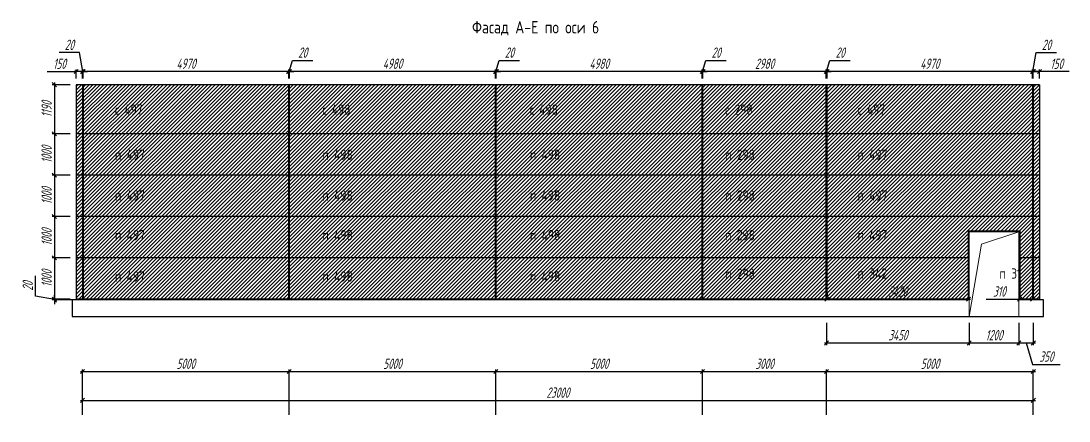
# Model space of a CAD drawing. Header units: millimetres. Extents: x -351329 to 406471, y -253833 to 111767.
# Drawn here: x 118956 to 144307, y -39212 to -29531 of the extents above; entities that cross this region are included whole.
import ezdxf

# ---------------------------------------------------------------- set-up
doc = ezdxf.new("R2010")
doc.units = ezdxf.units.MM
for name, color, linetype, lineweight in [('_Окна_двери', 131, 'Continuous', 15), ('_Оси', 90, 'Continuous', 13), ('_Размеры', 120, 'Continuous', 13), ('_Сендвичи', 230, 'Continuous', 30), ('_Стены', 7, 'Continuous', 30), ('_Текст', 141, 'Continuous', 20), ('выноска', 7, 'Continuous', 13), ('Нумерация RAL 7024', 91, 'Continuous', 30)]:
    doc.layers.add(name, color=color, linetype=linetype, lineweight=lineweight)
doc.layers.add('RAL 7024', color=7, linetype='Continuous', lineweight=15, true_color=0x474a50)
doc.styles.add('Museo sans', font='CS_Gost2304.shx')
doc.styles.add('СПДС_размеры', font='spdswin.shx', dxfattribs={"width": 0.8, "oblique": 15})
doc.dimstyles.new('СПДС', dxfattribs={"dimtxt": 2.5, "dimasz": 1, "dimexe": 0.5, "dimexo": 1.5, "dimtad": 1, "dimdec": 0, "dimtxsty": 'СПДС_размеры', "dimblk": 'OBLIQUE', "dimcen": 2.5, "dimdle": 0.5, "dimadec": 8, "dimazin": 0, "dimtfac": 1, "dimtdec": 0, "dimtix": 1, "dimtmove": 0, "dimatfit": 3, "dimfxl": 1, "dimarcsym": 0})

# ---------------------------------------------------------------- blocks, each defined once
blk = doc.blocks.new('_Oblique')
at = {"layer": 'выноска', "color": 0, "lineweight": -2}
blk.add_line((-0.5, -0.5), (0.5, 0.5), dxfattribs=at)
blk = doc.blocks.new('*D354')
at = {"layer": '_Оси', "color": 0, "lineweight": -2, "transparency": 16777216}
for p, q in [((120393, -38712), (143493, -38712)), ((120443, -39062), (120443, -38662)), ((143443, -39062), (143443, -38662))]:
    blk.add_line(p, q, dxfattribs=at)
at = {"layer": 'Defpoints', "color": 0, "transparency": 16777216}
for p in [(143443, -38712), (120443, -39212), (143443, -39212)]:
    blk.add_point(p, dxfattribs=at)
at = {"layer": '_Оси', "color": 0, "lineweight": -2, "transparency": 16777216, "xscale": 100, "yscale": 100, "zscale": 100, "rotation": 180}
blk.add_blockref('_Oblique', (120443, -38712), dxfattribs=at)
at = {"layer": '_Оси', "color": 0, "lineweight": -2, "transparency": 16777216, "xscale": 100, "yscale": 100, "zscale": 100}
blk.add_blockref('_Oblique', (143443, -38712), dxfattribs=at)
at = {"layer": '_Оси', "color": 0, "lineweight": 25, "transparency": 16777216, "insert": (131943, -38524.5), "char_height": 250, "attachment_point": 5, "style": 'СПДС_размеры'}
blk.add_mtext('23000', dxfattribs=at)
blk = doc.blocks.new('*D355')
at = {"layer": '_Оси', "color": 0, "lineweight": -2, "transparency": 16777216}
for p, q in [((120393, -38012), (125493, -38012)), ((120443, -39062), (120443, -37962)), ((125443, -39062), (125443, -37962))]:
    blk.add_line(p, q, dxfattribs=at)
at = {"layer": 'Defpoints', "color": 0, "transparency": 16777216}
for p in [(125443, -38012), (120443, -39212), (125443, -39212)]:
    blk.add_point(p, dxfattribs=at)
at = {"layer": '_Оси', "color": 0, "lineweight": -2, "transparency": 16777216, "xscale": 100, "yscale": 100, "zscale": 100, "rotation": 180}
blk.add_blockref('_Oblique', (120443, -38012), dxfattribs=at)
at = {"layer": '_Оси', "color": 0, "lineweight": -2, "transparency": 16777216, "xscale": 100, "yscale": 100, "zscale": 100}
blk.add_blockref('_Oblique', (125443, -38012), dxfattribs=at)
at = {"layer": '_Оси', "color": 0, "lineweight": 25, "transparency": 16777216, "insert": (122943, -37824.5), "char_height": 250, "attachment_point": 5, "style": 'СПДС_размеры'}
blk.add_mtext('5000', dxfattribs=at)
blk = doc.blocks.new('*D356')
at = {"layer": '_Оси', "color": 0, "lineweight": -2, "transparency": 16777216}
for p, q in [((125393, -38012), (130493, -38012)), ((125443, -39062), (125443, -37962)), ((130443, -39062), (130443, -37962))]:
    blk.add_line(p, q, dxfattribs=at)
at = {"layer": 'Defpoints', "color": 0, "transparency": 16777216}
for p in [(130443, -38012), (125443, -39212), (130443, -39212)]:
    blk.add_point(p, dxfattribs=at)
at = {"layer": '_Оси', "color": 0, "lineweight": -2, "transparency": 16777216, "xscale": 100, "yscale": 100, "zscale": 100, "rotation": 180}
blk.add_blockref('_Oblique', (125443, -38012), dxfattribs=at)
at = {"layer": '_Оси', "color": 0, "lineweight": -2, "transparency": 16777216, "xscale": 100, "yscale": 100, "zscale": 100}
blk.add_blockref('_Oblique', (130443, -38012), dxfattribs=at)
at = {"layer": '_Оси', "color": 0, "lineweight": 25, "transparency": 16777216, "insert": (127943, -37824.5), "char_height": 250, "attachment_point": 5, "style": 'СПДС_размеры'}
blk.add_mtext('5000', dxfattribs=at)
blk = doc.blocks.new('*D357')
at = {"layer": '_Оси', "color": 0, "lineweight": -2, "transparency": 16777216}
for p, q in [((130393, -38012), (135493, -38012)), ((130443, -39062), (130443, -37962)), ((135443, -39062), (135443, -37962))]:
    blk.add_line(p, q, dxfattribs=at)
at = {"layer": 'Defpoints', "color": 0, "transparency": 16777216}
for p in [(135443, -38012), (130443, -39212), (135443, -39212)]:
    blk.add_point(p, dxfattribs=at)
at = {"layer": '_Оси', "color": 0, "lineweight": -2, "transparency": 16777216, "xscale": 100, "yscale": 100, "zscale": 100, "rotation": 180}
blk.add_blockref('_Oblique', (130443, -38012), dxfattribs=at)
at = {"layer": '_Оси', "color": 0, "lineweight": -2, "transparency": 16777216, "xscale": 100, "yscale": 100, "zscale": 100}
blk.add_blockref('_Oblique', (135443, -38012), dxfattribs=at)
at = {"layer": '_Оси', "color": 0, "lineweight": 25, "transparency": 16777216, "insert": (132943, -37824.5), "char_height": 250, "attachment_point": 5, "style": 'СПДС_размеры'}
blk.add_mtext('5000', dxfattribs=at)
blk = doc.blocks.new('*D358')
at = {"layer": '_Оси', "color": 0, "lineweight": -2, "transparency": 16777216}
for p, q in [((135393, -38012), (138493, -38012)), ((135443, -39062), (135443, -37962)), ((138443, -39062), (138443, -37962))]:
    blk.add_line(p, q, dxfattribs=at)
at = {"layer": 'Defpoints', "color": 0, "transparency": 16777216}
for p in [(138443, -38012), (135443, -39212), (138443, -39212)]:
    blk.add_point(p, dxfattribs=at)
at = {"layer": '_Оси', "color": 0, "lineweight": -2, "transparency": 16777216, "xscale": 100, "yscale": 100, "zscale": 100, "rotation": 180}
blk.add_blockref('_Oblique', (135443, -38012), dxfattribs=at)
at = {"layer": '_Оси', "color": 0, "lineweight": -2, "transparency": 16777216, "xscale": 100, "yscale": 100, "zscale": 100}
blk.add_blockref('_Oblique', (138443, -38012), dxfattribs=at)
at = {"layer": '_Оси', "color": 0, "lineweight": 25, "transparency": 16777216, "insert": (136943, -37824.5), "char_height": 250, "attachment_point": 5, "style": 'СПДС_размеры'}
blk.add_mtext('3000', dxfattribs=at)
blk = doc.blocks.new('*D359')
at = {"layer": '_Оси', "color": 0, "lineweight": -2, "transparency": 16777216}
for p, q in [((138393, -38012), (143493, -38012)), ((138443, -39062), (138443, -37962)), ((143443, -39062), (143443, -37962))]:
    blk.add_line(p, q, dxfattribs=at)
at = {"layer": 'Defpoints', "color": 0, "transparency": 16777216}
for p in [(143443, -38012), (138443, -39212), (143443, -39212)]:
    blk.add_point(p, dxfattribs=at)
at = {"layer": '_Оси', "color": 0, "lineweight": -2, "transparency": 16777216, "xscale": 100, "yscale": 100, "zscale": 100, "rotation": 180}
blk.add_blockref('_Oblique', (138443, -38012), dxfattribs=at)
at = {"layer": '_Оси', "color": 0, "lineweight": -2, "transparency": 16777216, "xscale": 100, "yscale": 100, "zscale": 100}
blk.add_blockref('_Oblique', (143443, -38012), dxfattribs=at)
at = {"layer": '_Оси', "color": 0, "lineweight": 25, "transparency": 16777216, "insert": (140943, -37824.5), "char_height": 250, "attachment_point": 5, "style": 'СПДС_размеры'}
blk.add_mtext('5000', dxfattribs=at)
blk = doc.blocks.new('*D381')
at = {"layer": '_Размеры', "color": 0, "lineweight": -2, "ltscale": 100, "transparency": 16777216}
for p, q in [((143643, -30753), (143393, -30753)), ((143443, -30923), (143443, -30703)), ((143593, -30923), (143593, -30703)), ((144307, -30753), (143593, -30753))]:
    blk.add_line(p, q, dxfattribs=at)
at = {"layer": 'Defpoints', "color": 0, "ltscale": 100, "transparency": 16777216}
for p in [(143443, -30753), (143443, -31073), (143593, -31073)]:
    blk.add_point(p, dxfattribs=at)
at = {"layer": '_Размеры', "color": 0, "lineweight": -2, "ltscale": 100, "transparency": 16777216, "xscale": 100, "yscale": 100, "zscale": 100, "rotation": 180}
blk.add_blockref('_Oblique', (143443, -30753), dxfattribs=at)
at = {"layer": '_Размеры', "color": 0, "lineweight": -2, "ltscale": 100, "transparency": 16777216, "xscale": 100, "yscale": 100, "zscale": 100}
blk.add_blockref('_Oblique', (143593, -30753), dxfattribs=at)
at = {"layer": '_Размеры', "color": 0, "ltscale": 100, "transparency": 16777216, "insert": (144008, -30566), "char_height": 250, "attachment_point": 5, "style": 'СПДС_размеры'}
blk.add_mtext('150', dxfattribs=at)
blk = doc.blocks.new('*D373')
at = {"layer": '_Размеры', "color": 0, "lineweight": -2, "ltscale": 100, "transparency": 16777216}
for p, q in [((143433, -30753), (143514, -30297)), ((143514, -30297), (144007, -30297)), ((143423, -30753), (143323, -30753)), ((143423, -30923), (143423, -30703)), ((143443, -30753), (143423, -30753)), ((143443, -30753), (143423, -30753)), ((143443, -30923), (143443, -30703)), ((143443, -30753), (143543, -30753))]:
    blk.add_line(p, q, dxfattribs=at)
at = {"layer": 'Defpoints', "color": 0, "ltscale": 100, "transparency": 16777216}
for p in [(143423, -30753), (143423, -31073), (143443, -31073)]:
    blk.add_point(p, dxfattribs=at)
at = {"layer": '_Размеры', "color": 0, "lineweight": -2, "ltscale": 100, "transparency": 16777216, "xscale": 100, "yscale": 100, "zscale": 100}
blk.add_blockref('_Oblique', (143423, -30753), dxfattribs=at)
at = {"layer": '_Размеры', "color": 0, "lineweight": -2, "ltscale": 100, "transparency": 16777216, "xscale": 100, "yscale": 100, "zscale": 100, "rotation": 180}
blk.add_blockref('_Oblique', (143443, -30753), dxfattribs=at)
at = {"layer": '_Размеры', "color": 0, "ltscale": 100, "transparency": 16777216, "insert": (143760, -30109), "char_height": 250, "attachment_point": 5, "style": 'СПДС_размеры'}
blk.add_mtext('20', dxfattribs=at)
blk = doc.blocks.new('*D374')
at = {"layer": '_Размеры', "color": 0, "lineweight": -2, "ltscale": 100, "transparency": 16777216}
for p, q in [((143473, -30753), (138403, -30753)), ((138453, -30923), (138453, -30703)), ((143423, -30923), (143423, -30703))]:
    blk.add_line(p, q, dxfattribs=at)
at = {"layer": 'Defpoints', "color": 0, "ltscale": 100, "transparency": 16777216}
for p in [(138453, -30753), (138453, -31073), (143423, -31073)]:
    blk.add_point(p, dxfattribs=at)
at = {"layer": '_Размеры', "color": 0, "lineweight": -2, "ltscale": 100, "transparency": 16777216, "xscale": 100, "yscale": 100, "zscale": 100, "rotation": 180}
blk.add_blockref('_Oblique', (138453, -30753), dxfattribs=at)
at = {"layer": '_Размеры', "color": 0, "lineweight": -2, "ltscale": 100, "transparency": 16777216, "xscale": 100, "yscale": 100, "zscale": 100}
blk.add_blockref('_Oblique', (143423, -30753), dxfattribs=at)
at = {"layer": '_Размеры', "color": 0, "ltscale": 100, "transparency": 16777216, "insert": (140938, -30565.5), "char_height": 250, "attachment_point": 5, "style": 'СПДС_размеры'}
blk.add_mtext('4970', dxfattribs=at)
blk = doc.blocks.new('*D375')
at = {"layer": '_Размеры', "color": 0, "lineweight": -2, "ltscale": 100, "transparency": 16777216}
for p, q in [((138443, -30753), (138524, -30484)), ((138524, -30484), (139017, -30484)), ((138433, -30753), (138333, -30753)), ((138433, -30923), (138433, -30703)), ((138453, -30753), (138433, -30753)), ((138453, -30753), (138433, -30753)), ((138453, -30923), (138453, -30703)), ((138453, -30753), (138553, -30753))]:
    blk.add_line(p, q, dxfattribs=at)
at = {"layer": 'Defpoints', "color": 0, "ltscale": 100, "transparency": 16777216}
for p in [(138433, -30753), (138433, -31073), (138453, -31073)]:
    blk.add_point(p, dxfattribs=at)
at = {"layer": '_Размеры', "color": 0, "lineweight": -2, "ltscale": 100, "transparency": 16777216, "xscale": 100, "yscale": 100, "zscale": 100}
blk.add_blockref('_Oblique', (138433, -30753), dxfattribs=at)
at = {"layer": '_Размеры', "color": 0, "lineweight": -2, "ltscale": 100, "transparency": 16777216, "xscale": 100, "yscale": 100, "zscale": 100, "rotation": 180}
blk.add_blockref('_Oblique', (138453, -30753), dxfattribs=at)
at = {"layer": '_Размеры', "color": 0, "ltscale": 100, "transparency": 16777216, "insert": (138770, -30297), "char_height": 250, "attachment_point": 5, "style": 'СПДС_размеры'}
blk.add_mtext('20', dxfattribs=at)
blk = doc.blocks.new('*D376')
at = {"layer": '_Размеры', "color": 0, "lineweight": -2, "ltscale": 100, "transparency": 16777216}
for p, q in [((138483, -30753), (135403, -30753)), ((135453, -30923), (135453, -30703)), ((138433, -30923), (138433, -30703))]:
    blk.add_line(p, q, dxfattribs=at)
at = {"layer": 'Defpoints', "color": 0, "ltscale": 100, "transparency": 16777216}
for p in [(135453, -30753), (135453, -31073), (138433, -31073)]:
    blk.add_point(p, dxfattribs=at)
at = {"layer": '_Размеры', "color": 0, "lineweight": -2, "ltscale": 100, "transparency": 16777216, "xscale": 100, "yscale": 100, "zscale": 100, "rotation": 180}
blk.add_blockref('_Oblique', (135453, -30753), dxfattribs=at)
at = {"layer": '_Размеры', "color": 0, "lineweight": -2, "ltscale": 100, "transparency": 16777216, "xscale": 100, "yscale": 100, "zscale": 100}
blk.add_blockref('_Oblique', (138433, -30753), dxfattribs=at)
at = {"layer": '_Размеры', "color": 0, "ltscale": 100, "transparency": 16777216, "insert": (136943, -30565.5), "char_height": 250, "attachment_point": 5, "style": 'СПДС_размеры'}
blk.add_mtext('2980', dxfattribs=at)
blk = doc.blocks.new('*D377')
at = {"layer": '_Размеры', "color": 0, "lineweight": -2, "ltscale": 100, "transparency": 16777216}
for p, q in [((135443, -30753), (135524, -30484)), ((135524, -30484), (136017, -30484)), ((135433, -30753), (135333, -30753)), ((135433, -30923), (135433, -30703)), ((135453, -30753), (135433, -30753)), ((135453, -30753), (135433, -30753)), ((135453, -30923), (135453, -30703)), ((135453, -30753), (135553, -30753))]:
    blk.add_line(p, q, dxfattribs=at)
at = {"layer": 'Defpoints', "color": 0, "ltscale": 100, "transparency": 16777216}
for p in [(135433, -30753), (135433, -31073), (135453, -31073)]:
    blk.add_point(p, dxfattribs=at)
at = {"layer": '_Размеры', "color": 0, "lineweight": -2, "ltscale": 100, "transparency": 16777216, "xscale": 100, "yscale": 100, "zscale": 100}
blk.add_blockref('_Oblique', (135433, -30753), dxfattribs=at)
at = {"layer": '_Размеры', "color": 0, "lineweight": -2, "ltscale": 100, "transparency": 16777216, "xscale": 100, "yscale": 100, "zscale": 100, "rotation": 180}
blk.add_blockref('_Oblique', (135453, -30753), dxfattribs=at)
at = {"layer": '_Размеры', "color": 0, "ltscale": 100, "transparency": 16777216, "insert": (135770, -30297), "char_height": 250, "attachment_point": 5, "style": 'СПДС_размеры'}
blk.add_mtext('20', dxfattribs=at)
blk = doc.blocks.new('*D378')
at = {"layer": '_Размеры', "color": 0, "lineweight": -2, "ltscale": 100, "transparency": 16777216}
for p, q in [((135483, -30753), (130403, -30753)), ((130453, -30923), (130453, -30703)), ((135433, -30923), (135433, -30703))]:
    blk.add_line(p, q, dxfattribs=at)
at = {"layer": 'Defpoints', "color": 0, "ltscale": 100, "transparency": 16777216}
for p in [(130453, -30753), (130453, -31073), (135433, -31073)]:
    blk.add_point(p, dxfattribs=at)
at = {"layer": '_Размеры', "color": 0, "lineweight": -2, "ltscale": 100, "transparency": 16777216, "xscale": 100, "yscale": 100, "zscale": 100, "rotation": 180}
blk.add_blockref('_Oblique', (130453, -30753), dxfattribs=at)
at = {"layer": '_Размеры', "color": 0, "lineweight": -2, "ltscale": 100, "transparency": 16777216, "xscale": 100, "yscale": 100, "zscale": 100}
blk.add_blockref('_Oblique', (135433, -30753), dxfattribs=at)
at = {"layer": '_Размеры', "color": 0, "ltscale": 100, "transparency": 16777216, "insert": (132943, -30565.5), "char_height": 250, "attachment_point": 5, "style": 'СПДС_размеры'}
blk.add_mtext('4980', dxfattribs=at)
blk = doc.blocks.new('*D379')
at = {"layer": '_Размеры', "color": 0, "lineweight": -2, "ltscale": 100, "transparency": 16777216}
for p, q in [((130443, -30753), (130524, -30484)), ((130524, -30484), (131017, -30484)), ((130433, -30753), (130333, -30753)), ((130433, -30923), (130433, -30703)), ((130453, -30753), (130433, -30753)), ((130453, -30753), (130433, -30753)), ((130453, -30923), (130453, -30703)), ((130453, -30753), (130553, -30753))]:
    blk.add_line(p, q, dxfattribs=at)
at = {"layer": 'Defpoints', "color": 0, "ltscale": 100, "transparency": 16777216}
for p in [(130433, -30753), (130433, -31073), (130453, -31073)]:
    blk.add_point(p, dxfattribs=at)
at = {"layer": '_Размеры', "color": 0, "lineweight": -2, "ltscale": 100, "transparency": 16777216, "xscale": 100, "yscale": 100, "zscale": 100}
blk.add_blockref('_Oblique', (130433, -30753), dxfattribs=at)
at = {"layer": '_Размеры', "color": 0, "lineweight": -2, "ltscale": 100, "transparency": 16777216, "xscale": 100, "yscale": 100, "zscale": 100, "rotation": 180}
blk.add_blockref('_Oblique', (130453, -30753), dxfattribs=at)
at = {"layer": '_Размеры', "color": 0, "ltscale": 100, "transparency": 16777216, "insert": (130770, -30297), "char_height": 250, "attachment_point": 5, "style": 'СПДС_размеры'}
blk.add_mtext('20', dxfattribs=at)
blk = doc.blocks.new('*D380')
at = {"layer": '_Размеры', "color": 0, "lineweight": -2, "ltscale": 100, "transparency": 16777216}
for p, q in [((130483, -30753), (125403, -30753)), ((125453, -30923), (125453, -30703)), ((130433, -30923), (130433, -30703))]:
    blk.add_line(p, q, dxfattribs=at)
at = {"layer": 'Defpoints', "color": 0, "ltscale": 100, "transparency": 16777216}
for p in [(125453, -30753), (125453, -31073), (130433, -31073)]:
    blk.add_point(p, dxfattribs=at)
at = {"layer": '_Размеры', "color": 0, "lineweight": -2, "ltscale": 100, "transparency": 16777216, "xscale": 100, "yscale": 100, "zscale": 100, "rotation": 180}
blk.add_blockref('_Oblique', (125453, -30753), dxfattribs=at)
at = {"layer": '_Размеры', "color": 0, "lineweight": -2, "ltscale": 100, "transparency": 16777216, "xscale": 100, "yscale": 100, "zscale": 100}
blk.add_blockref('_Oblique', (130433, -30753), dxfattribs=at)
at = {"layer": '_Размеры', "color": 0, "ltscale": 100, "transparency": 16777216, "insert": (127943, -30565.5), "char_height": 250, "attachment_point": 5, "style": 'СПДС_размеры'}
blk.add_mtext('4980', dxfattribs=at)
blk = doc.blocks.new('*D360')
at = {"layer": '_Размеры', "color": 0, "lineweight": -2, "ltscale": 100, "transparency": 16777216}
for p, q in [((125443, -30753), (125524, -30484)), ((125524, -30484), (126017, -30484)), ((125433, -30753), (125333, -30753)), ((125433, -30923), (125433, -30703)), ((125453, -30753), (125433, -30753)), ((125453, -30753), (125433, -30753)), ((125453, -30923), (125453, -30703)), ((125453, -30753), (125553, -30753))]:
    blk.add_line(p, q, dxfattribs=at)
at = {"layer": 'Defpoints', "color": 0, "ltscale": 100, "transparency": 16777216}
for p in [(125433, -30753), (125433, -31073), (125453, -31073)]:
    blk.add_point(p, dxfattribs=at)
at = {"layer": '_Размеры', "color": 0, "lineweight": -2, "ltscale": 100, "transparency": 16777216, "xscale": 100, "yscale": 100, "zscale": 100}
blk.add_blockref('_Oblique', (125433, -30753), dxfattribs=at)
at = {"layer": '_Размеры', "color": 0, "lineweight": -2, "ltscale": 100, "transparency": 16777216, "xscale": 100, "yscale": 100, "zscale": 100, "rotation": 180}
blk.add_blockref('_Oblique', (125453, -30753), dxfattribs=at)
at = {"layer": '_Размеры', "color": 0, "ltscale": 100, "transparency": 16777216, "insert": (125770, -30297), "char_height": 250, "attachment_point": 5, "style": 'СПДС_размеры'}
blk.add_mtext('20', dxfattribs=at)
blk = doc.blocks.new('*D361')
at = {"layer": '_Размеры', "color": 0, "lineweight": -2, "ltscale": 100, "transparency": 16777216}
for p, q in [((125483, -30753), (120413, -30753)), ((120463, -30923), (120463, -30703)), ((125433, -30923), (125433, -30703))]:
    blk.add_line(p, q, dxfattribs=at)
at = {"layer": 'Defpoints', "color": 0, "ltscale": 100, "transparency": 16777216}
for p in [(120463, -30753), (120463, -31073), (125433, -31073)]:
    blk.add_point(p, dxfattribs=at)
at = {"layer": '_Размеры', "color": 0, "lineweight": -2, "ltscale": 100, "transparency": 16777216, "xscale": 100, "yscale": 100, "zscale": 100, "rotation": 180}
blk.add_blockref('_Oblique', (120463, -30753), dxfattribs=at)
at = {"layer": '_Размеры', "color": 0, "lineweight": -2, "ltscale": 100, "transparency": 16777216, "xscale": 100, "yscale": 100, "zscale": 100}
blk.add_blockref('_Oblique', (125433, -30753), dxfattribs=at)
at = {"layer": '_Размеры', "color": 0, "ltscale": 100, "transparency": 16777216, "insert": (122948, -30565.5), "char_height": 250, "attachment_point": 5, "style": 'СПДС_размеры'}
blk.add_mtext('4970', dxfattribs=at)
blk = doc.blocks.new('*D362')
at = {"layer": '_Размеры', "color": 0, "lineweight": -2, "ltscale": 100, "transparency": 16777216}
for p, q in [((120372, -30297), (119879, -30297)), ((120453, -30753), (120372, -30297)), ((120443, -30753), (120343, -30753)), ((120443, -30923), (120443, -30703)), ((120463, -30753), (120443, -30753)), ((120463, -30753), (120443, -30753)), ((120463, -30923), (120463, -30703)), ((120463, -30753), (120563, -30753))]:
    blk.add_line(p, q, dxfattribs=at)
at = {"layer": 'Defpoints', "color": 0, "ltscale": 100, "transparency": 16777216}
for p in [(120443, -30753), (120443, -31073), (120463, -31073)]:
    blk.add_point(p, dxfattribs=at)
at = {"layer": '_Размеры', "color": 0, "lineweight": -2, "ltscale": 100, "transparency": 16777216, "xscale": 100, "yscale": 100, "zscale": 100}
blk.add_blockref('_Oblique', (120443, -30753), dxfattribs=at)
at = {"layer": '_Размеры', "color": 0, "lineweight": -2, "ltscale": 100, "transparency": 16777216, "xscale": 100, "yscale": 100, "zscale": 100, "rotation": 180}
blk.add_blockref('_Oblique', (120463, -30753), dxfattribs=at)
at = {"layer": '_Размеры', "color": 0, "ltscale": 100, "transparency": 16777216, "insert": (120126, -30109), "char_height": 250, "attachment_point": 5, "style": 'СПДС_размеры'}
blk.add_mtext('20', dxfattribs=at)
blk = doc.blocks.new('*D363')
at = {"layer": '_Размеры', "color": 0, "lineweight": -2, "ltscale": 100, "transparency": 16777216}
for p, q in [((119589, -30753), (120293, -30753)), ((120493, -30753), (120243, -30753)), ((120293, -30923), (120293, -30703)), ((120443, -30923), (120443, -30703))]:
    blk.add_line(p, q, dxfattribs=at)
at = {"layer": 'Defpoints', "color": 0, "ltscale": 100, "transparency": 16777216}
for p in [(120293, -30753), (120293, -31073), (120443, -31073)]:
    blk.add_point(p, dxfattribs=at)
at = {"layer": '_Размеры', "color": 0, "lineweight": -2, "ltscale": 100, "transparency": 16777216, "xscale": 100, "yscale": 100, "zscale": 100, "rotation": 180}
blk.add_blockref('_Oblique', (120293, -30753), dxfattribs=at)
at = {"layer": '_Размеры', "color": 0, "lineweight": -2, "ltscale": 100, "transparency": 16777216, "xscale": 100, "yscale": 100, "zscale": 100}
blk.add_blockref('_Oblique', (120443, -30753), dxfattribs=at)
at = {"layer": '_Размеры', "color": 0, "ltscale": 100, "transparency": 16777216, "insert": (119888, -30566), "char_height": 250, "attachment_point": 5, "style": 'СПДС_размеры'}
blk.add_mtext('150', dxfattribs=at)
blk = doc.blocks.new('*U382')
at = {"color": 0, "ltscale": 100}
blk.add_lwpolyline([(0, 0), (1200, 0), (1200, 2050), (0, 2050)], close=True, dxfattribs=at)
blk.add_lwpolyline([(1200, 2050), (300, 1750), (0, 0)], dxfattribs=at)
blk = doc.blocks.new('*D383')
at = {"layer": '_Размеры', "color": 0, "lineweight": -2, "ltscale": 100, "transparency": 16777216}
for p, q in [((138453, -36113), (138453, -36213)), ((141873, -36113), (141873, -36213)), ((138403, -36263), (141923, -36263))]:
    blk.add_line(p, q, dxfattribs=at)
at = {"layer": 'Defpoints', "color": 0, "ltscale": 100, "transparency": 16777216}
for p in [(138453, -36263), (141873, -36263), (141873, -36263)]:
    blk.add_point(p, dxfattribs=at)
at = {"layer": '_Размеры', "color": 0, "lineweight": -2, "ltscale": 100, "transparency": 16777216, "xscale": 100, "yscale": 100, "zscale": 100, "rotation": 180}
blk.add_blockref('_Oblique', (138453, -36263), dxfattribs=at)
at = {"layer": '_Размеры', "color": 0, "lineweight": -2, "ltscale": 100, "transparency": 16777216, "xscale": 100, "yscale": 100, "zscale": 100}
blk.add_blockref('_Oblique', (141873, -36263), dxfattribs=at)
at = {"layer": '_Размеры', "color": 0, "ltscale": 100, "transparency": 16777216, "insert": (140163, -36075.5), "char_height": 250, "attachment_point": 5, "style": 'СПДС_размеры'}
blk.add_mtext('3420', dxfattribs=at)
blk = doc.blocks.new('*D384')
at = {"layer": '_Размеры', "color": 0, "lineweight": -2, "ltscale": 100, "transparency": 16777216}
for p, q in [((143113, -36113), (143113, -36213)), ((143423, -36113), (143423, -36213)), ((142305, -36263), (143113, -36263)), ((143063, -36263), (143473, -36263))]:
    blk.add_line(p, q, dxfattribs=at)
at = {"layer": 'Defpoints', "color": 0, "ltscale": 100, "transparency": 16777216}
for p in [(143113, -36263), (143423, -36263), (143423, -36263)]:
    blk.add_point(p, dxfattribs=at)
at = {"layer": '_Размеры', "color": 0, "lineweight": -2, "ltscale": 100, "transparency": 16777216, "xscale": 100, "yscale": 100, "zscale": 100, "rotation": 180}
blk.add_blockref('_Oblique', (143113, -36263), dxfattribs=at)
at = {"layer": '_Размеры', "color": 0, "lineweight": -2, "ltscale": 100, "transparency": 16777216, "xscale": 100, "yscale": 100, "zscale": 100}
blk.add_blockref('_Oblique', (143423, -36263), dxfattribs=at)
at = {"layer": '_Размеры', "color": 0, "ltscale": 100, "transparency": 16777216, "insert": (142622, -36076), "char_height": 250, "attachment_point": 5, "style": 'СПДС_размеры'}
blk.add_mtext('310', dxfattribs=at)
blk = doc.blocks.new('*D385')
at = {"layer": '_Размеры', "color": 0, "lineweight": -2, "ltscale": 100, "transparency": 16777216}
for p, q in [((120143, -31073), (119714, -31073)), ((119764, -31023), (119764, -32313)), ((120143, -32263), (119714, -32263))]:
    blk.add_line(p, q, dxfattribs=at)
at = {"layer": 'Defpoints', "color": 0, "ltscale": 100, "transparency": 16777216}
for p in [(120293, -31073), (119764, -32263), (120293, -32263)]:
    blk.add_point(p, dxfattribs=at)
at = {"layer": '_Размеры', "color": 0, "lineweight": -2, "ltscale": 100, "transparency": 16777216, "xscale": 100, "yscale": 100, "zscale": 100}
for p, rotation in [((119764, -31073), 90), ((119764, -32263), 270)]:
    blk.add_blockref('_Oblique', p, dxfattribs=dict(at, rotation=rotation))
at = {"layer": '_Размеры', "color": 0, "ltscale": 100, "transparency": 16777216, "insert": (119576.5, -31668), "char_height": 250, "attachment_point": 5, "rotation": 90, "style": 'СПДС_размеры'}
blk.add_mtext('1190', dxfattribs=at)
blk = doc.blocks.new('*D386')
at = {"layer": '_Размеры', "color": 0, "lineweight": -2, "ltscale": 100, "transparency": 16777216}
for p, q in [((120143, -32263), (119714, -32263)), ((119764, -32213), (119764, -33313)), ((120143, -33263), (119714, -33263))]:
    blk.add_line(p, q, dxfattribs=at)
at = {"layer": 'Defpoints', "color": 0, "ltscale": 100, "transparency": 16777216}
for p in [(120293, -32263), (119764, -33263), (120293, -33263)]:
    blk.add_point(p, dxfattribs=at)
at = {"layer": '_Размеры', "color": 0, "lineweight": -2, "ltscale": 100, "transparency": 16777216, "xscale": 100, "yscale": 100, "zscale": 100}
for p, rotation in [((119764, -32263), 90), ((119764, -33263), 270)]:
    blk.add_blockref('_Oblique', p, dxfattribs=dict(at, rotation=rotation))
at = {"layer": '_Размеры', "color": 0, "ltscale": 100, "transparency": 16777216, "insert": (119576.5, -32763), "char_height": 250, "attachment_point": 5, "rotation": 90, "style": 'СПДС_размеры'}
blk.add_mtext('1000', dxfattribs=at)
blk = doc.blocks.new('*D387')
at = {"layer": '_Размеры', "color": 0, "lineweight": -2, "ltscale": 100, "transparency": 16777216}
for p, q in [((120143, -33263), (119714, -33263)), ((119764, -33213), (119764, -34313)), ((120143, -34263), (119714, -34263))]:
    blk.add_line(p, q, dxfattribs=at)
at = {"layer": 'Defpoints', "color": 0, "ltscale": 100, "transparency": 16777216}
for p in [(120293, -33263), (119764, -34263), (120293, -34263)]:
    blk.add_point(p, dxfattribs=at)
at = {"layer": '_Размеры', "color": 0, "lineweight": -2, "ltscale": 100, "transparency": 16777216, "xscale": 100, "yscale": 100, "zscale": 100}
for p, rotation in [((119764, -33263), 90), ((119764, -34263), 270)]:
    blk.add_blockref('_Oblique', p, dxfattribs=dict(at, rotation=rotation))
at = {"layer": '_Размеры', "color": 0, "ltscale": 100, "transparency": 16777216, "insert": (119576.5, -33763), "char_height": 250, "attachment_point": 5, "rotation": 90, "style": 'СПДС_размеры'}
blk.add_mtext('1000', dxfattribs=at)
blk = doc.blocks.new('*D388')
at = {"layer": '_Размеры', "color": 0, "lineweight": -2, "ltscale": 100, "transparency": 16777216}
for p, q in [((119764, -34213), (119764, -35313)), ((120143, -34263), (119714, -34263)), ((120143, -35263), (119714, -35263))]:
    blk.add_line(p, q, dxfattribs=at)
at = {"layer": 'Defpoints', "color": 0, "ltscale": 100, "transparency": 16777216}
for p in [(120293, -34263), (119764, -35263), (120293, -35263)]:
    blk.add_point(p, dxfattribs=at)
at = {"layer": '_Размеры', "color": 0, "lineweight": -2, "ltscale": 100, "transparency": 16777216, "xscale": 100, "yscale": 100, "zscale": 100}
for p, rotation in [((119764, -34263), 90), ((119764, -35263), 270)]:
    blk.add_blockref('_Oblique', p, dxfattribs=dict(at, rotation=rotation))
at = {"layer": '_Размеры', "color": 0, "ltscale": 100, "transparency": 16777216, "insert": (119576.5, -34763), "char_height": 250, "attachment_point": 5, "rotation": 90, "style": 'СПДС_размеры'}
blk.add_mtext('1000', dxfattribs=at)
blk = doc.blocks.new('*D389')
at = {"layer": '_Размеры', "color": 0, "lineweight": -2, "ltscale": 100, "transparency": 16777216}
for p, q in [((119764, -35213), (119764, -36313)), ((120143, -35263), (119714, -35263)), ((120143, -36263), (119714, -36263))]:
    blk.add_line(p, q, dxfattribs=at)
at = {"layer": 'Defpoints', "color": 0, "ltscale": 100, "transparency": 16777216}
for p in [(120293, -35263), (119764, -36263), (120293, -36263)]:
    blk.add_point(p, dxfattribs=at)
at = {"layer": '_Размеры', "color": 0, "lineweight": -2, "ltscale": 100, "transparency": 16777216, "xscale": 100, "yscale": 100, "zscale": 100}
for p, rotation in [((119764, -35263), 90), ((119764, -36263), 270)]:
    blk.add_blockref('_Oblique', p, dxfattribs=dict(at, rotation=rotation))
at = {"layer": '_Размеры', "color": 0, "ltscale": 100, "transparency": 16777216, "insert": (119576.5, -35763), "char_height": 250, "attachment_point": 5, "rotation": 90, "style": 'СПДС_размеры'}
blk.add_mtext('1000', dxfattribs=at)
blk = doc.blocks.new('*D390')
at = {"layer": '_Размеры', "color": 0, "lineweight": -2, "ltscale": 100, "transparency": 16777216}
for p, q in [((119308, -36192), (119308, -35699)), ((119764, -36273), (119308, -36192)), ((119764, -36263), (119764, -36163)), ((120143, -36263), (119714, -36263)), ((120293, -36283), (119714, -36283)), ((119764, -36263), (119764, -36283)), ((119764, -36263), (119764, -36283)), ((119764, -36283), (119764, -36383))]:
    blk.add_line(p, q, dxfattribs=at)
at = {"layer": 'Defpoints', "color": 0, "ltscale": 100, "transparency": 16777216}
for p in [(119764, -36283), (120293, -36263), (120443, -36283)]:
    blk.add_point(p, dxfattribs=at)
at = {"layer": '_Размеры', "color": 0, "lineweight": -2, "ltscale": 100, "transparency": 16777216, "xscale": 100, "yscale": 100, "zscale": 100}
for p, rotation in [((119764, -36263), 270), ((119764, -36283), 90)]:
    blk.add_blockref('_Oblique', p, dxfattribs=dict(at, rotation=rotation))
at = {"layer": '_Размеры', "color": 0, "ltscale": 100, "transparency": 16777216, "insert": (119120, -35946), "char_height": 250, "attachment_point": 5, "rotation": 90, "style": 'СПДС_размеры'}
blk.add_mtext('20', dxfattribs=at)
blk = doc.blocks.new('*D397')
at = {"layer": '_Размеры', "color": 0, "lineweight": -2, "ltscale": 100, "transparency": 16777216}
for p, q in [((138443, -36833), (138443, -37372)), ((141893, -36833), (141893, -37372)), ((138393, -37322), (141943, -37322))]:
    blk.add_line(p, q, dxfattribs=at)
at = {"layer": 'Defpoints', "color": 0, "ltscale": 100, "transparency": 16777216}
for p in [(138443, -36683), (141893, -36683), (141893, -37322)]:
    blk.add_point(p, dxfattribs=at)
at = {"layer": '_Размеры', "color": 0, "lineweight": -2, "ltscale": 100, "transparency": 16777216, "xscale": 100, "yscale": 100, "zscale": 100, "rotation": 180}
blk.add_blockref('_Oblique', (138443, -37322), dxfattribs=at)
at = {"layer": '_Размеры', "color": 0, "lineweight": -2, "ltscale": 100, "transparency": 16777216, "xscale": 100, "yscale": 100, "zscale": 100}
blk.add_blockref('_Oblique', (141893, -37322), dxfattribs=at)
at = {"layer": '_Размеры', "color": 0, "ltscale": 100, "transparency": 16777216, "insert": (140168, -37134.5), "char_height": 250, "attachment_point": 5, "style": 'СПДС_размеры'}
blk.add_mtext('3450', dxfattribs=at)
blk = doc.blocks.new('*D398')
at = {"layer": '_Размеры', "color": 0, "lineweight": -2, "ltscale": 100, "transparency": 16777216}
for p, q in [((141893, -36833), (141893, -37372)), ((143093, -36833), (143093, -37372)), ((141843, -37322), (143143, -37322))]:
    blk.add_line(p, q, dxfattribs=at)
at = {"layer": 'Defpoints', "color": 0, "ltscale": 100, "transparency": 16777216}
for p in [(141893, -36683), (143093, -36683), (143093, -37322)]:
    blk.add_point(p, dxfattribs=at)
at = {"layer": '_Размеры', "color": 0, "lineweight": -2, "ltscale": 100, "transparency": 16777216, "xscale": 100, "yscale": 100, "zscale": 100, "rotation": 180}
blk.add_blockref('_Oblique', (141893, -37322), dxfattribs=at)
at = {"layer": '_Размеры', "color": 0, "lineweight": -2, "ltscale": 100, "transparency": 16777216, "xscale": 100, "yscale": 100, "zscale": 100}
blk.add_blockref('_Oblique', (143093, -37322), dxfattribs=at)
at = {"layer": '_Размеры', "color": 0, "ltscale": 100, "transparency": 16777216, "insert": (142493, -37134.5), "char_height": 250, "attachment_point": 5, "style": 'СПДС_размеры'}
blk.add_mtext('1200', dxfattribs=at)
blk = doc.blocks.new('*D399')
at = {"layer": '_Размеры', "color": 0, "lineweight": -2, "ltscale": 100, "transparency": 16777216}
for p, q in [((143093, -36833), (143093, -37372)), ((143443, -36833), (143443, -37372)), ((143043, -37322), (143493, -37322)), ((143268, -37322), (143424, -37841)), ((143424, -37841), (144095, -37841))]:
    blk.add_line(p, q, dxfattribs=at)
at = {"layer": 'Defpoints', "color": 0, "ltscale": 100, "transparency": 16777216}
for p in [(143093, -36683), (143443, -36683), (143443, -37322)]:
    blk.add_point(p, dxfattribs=at)
at = {"layer": '_Размеры', "color": 0, "lineweight": -2, "ltscale": 100, "transparency": 16777216, "xscale": 100, "yscale": 100, "zscale": 100, "rotation": 180}
blk.add_blockref('_Oblique', (143093, -37322), dxfattribs=at)
at = {"layer": '_Размеры', "color": 0, "lineweight": -2, "ltscale": 100, "transparency": 16777216, "xscale": 100, "yscale": 100, "zscale": 100}
blk.add_blockref('_Oblique', (143443, -37322), dxfattribs=at)
at = {"layer": '_Размеры', "color": 0, "ltscale": 100, "transparency": 16777216, "insert": (143759, -37653), "char_height": 250, "attachment_point": 5, "style": 'СПДС_размеры'}
blk.add_mtext('350', dxfattribs=at)

msp = doc.modelspace()

# ---------------------------------------------------------------- hatches: boundary and pattern name
at = {"layer": 'RAL 7024', "ltscale": 100}
h = msp.add_hatch(dxfattribs=at)
h.set_pattern_fill('ANSI31', color=256, scale=20)
h.paths.add_polyline_path([(143593, -31073), (120293, -31073), (120293, -36263), (141893, -36263), (141893, -34633), (143093, -34633), (143093, -36263), (143593, -36263)])
h.paths.add_polyline_path([(139713.2, -36260.9), (140543, -36260.9), (140642.3, -35890.1), (139812.6, -35890.1)], flags=24)
h.paths.add_polyline_path([(135946.8, -31887.4), (136846.5, -31887.4), (136846.5, -31461.7), (135946.8, -31461.7)], flags=24)
h.paths.add_polyline_path([(131228.6, -31882.6), (132137.4, -31882.6), (132137.4, -31485.9), (131228.6, -31485.9)], flags=24)
h.paths.add_polyline_path([(126210.6, -31882.6), (127119.4, -31882.6), (127119.4, -31485.9), (126210.6, -31485.9)], flags=24)
h.paths.add_polyline_path([(139153.6, -31882.6), (140068.6, -31882.6), (140068.6, -31485.9), (139153.6, -31485.9)], flags=24)
h.paths.add_polyline_path([(121193.6, -31882.6), (122108.6, -31882.6), (122108.6, -31485.9), (121193.6, -31485.9)], flags=24)
h.paths.add_polyline_path([(142596.4, -35841.4), (143324.4, -35841.4), (143324.4, -35450.9), (142596.4, -35450.9)], flags=25)
h.paths.add_polyline_path([(139162.4, -35841.4), (140105.1, -35841.4), (140105.1, -35450.9), (139162.4, -35450.9)], flags=24)
h.paths.add_polyline_path([(135954.5, -35860.4), (136871.5, -35860.4), (136871.5, -35434.7), (135954.5, -35434.7)], flags=24)
h.paths.add_polyline_path([(135954.5, -34924.4), (136871.5, -34924.4), (136871.5, -34498.7), (135954.5, -34498.7)], flags=24)
h.paths.add_polyline_path([(135954.5, -33965.4), (136871.5, -33965.4), (136871.5, -33539.7), (135954.5, -33539.7)], flags=24)
h.paths.add_polyline_path([(135954.5, -32978.4), (136871.5, -32978.4), (136871.5, -32552.7), (135954.5, -32552.7)], flags=24)
h.paths.add_polyline_path([(131236.4, -35919.6), (132162.4, -35919.6), (132162.4, -35522.9), (131236.4, -35522.9)], flags=24)
h.paths.add_polyline_path([(131236.4, -34919.6), (132162.4, -34919.6), (132162.4, -34522.9), (131236.4, -34522.9)], flags=24)
h.paths.add_polyline_path([(131236.4, -33960.6), (132162.4, -33960.6), (132162.4, -33563.9), (131236.4, -33563.9)], flags=24)
h.paths.add_polyline_path([(131236.4, -32973.6), (132162.4, -32973.6), (132162.4, -32576.9), (131236.4, -32576.9)], flags=24)
h.paths.add_polyline_path([(126218.4, -35919.6), (127144.4, -35919.6), (127144.4, -35522.9), (126218.4, -35522.9)], flags=24)
h.paths.add_polyline_path([(126218.4, -34919.6), (127144.4, -34919.6), (127144.4, -34522.9), (126218.4, -34522.9)], flags=24)
h.paths.add_polyline_path([(126218.4, -33960.6), (127144.4, -33960.6), (127144.4, -33563.9), (126218.4, -33563.9)], flags=24)
h.paths.add_polyline_path([(126218.4, -32973.6), (127144.4, -32973.6), (127144.4, -32576.9), (126218.4, -32576.9)], flags=24)
h.paths.add_polyline_path([(139161.4, -34919.6), (140093.6, -34919.6), (140093.6, -34522.9), (139161.4, -34522.9)], flags=24)
h.paths.add_polyline_path([(139161.4, -33960.6), (140093.6, -33960.6), (140093.6, -33563.9), (139161.4, -33563.9)], flags=24)
h.paths.add_polyline_path([(139161.4, -32973.6), (140093.6, -32973.6), (140093.6, -32576.9), (139161.4, -32576.9)], flags=24)
h.paths.add_polyline_path([(121201.4, -35919.6), (122133.6, -35919.6), (122133.6, -35522.9), (121201.4, -35522.9)], flags=24)
h.paths.add_polyline_path([(121201.4, -34919.6), (122133.6, -34919.6), (122133.6, -34522.9), (121201.4, -34522.9)], flags=24)
h.paths.add_polyline_path([(121201.4, -33960.6), (122133.6, -33960.6), (122133.6, -33563.9), (121201.4, -33563.9)], flags=24)
h.paths.add_polyline_path([(121201.4, -32973.6), (122133.6, -32973.6), (122133.6, -32576.9), (121201.4, -32576.9)], flags=24)

# ---------------------------------------------------------------- linework, layer by layer
at = {"layer": '_Сендвичи', "ltscale": 100}
for p, q in [((120293, -31073), (120293, -36263)), ((143593, -31073), (120293, -31073)), ((120443, -31073), (120443, -36263)), ((120463, -31073), (120463, -36263)), ((125433, -36263), (125433, -31073)), ((125453, -36263), (125453, -31073)), ((130433, -36263), (130433, -31073)), ((130453, -36263), (130453, -31073)), ((135433, -36263), (135433, -31073)), ((135453, -36263), (135453, -31073)), ((138433, -36263), (138433, -31073)), ((138453, -36263), (138453, -31073)), ((143423, -31073), (143423, -36263)), ((143443, -31073), (143443, -36263)), ((143593, -31073), (143593, -36263)), ((143593, -32263), (120293, -32263)), ((143593, -33263), (120293, -33263)), ((143593, -34263), (120293, -34263)), ((141893, -35263), (120293, -35263)), ((143593, -35263), (143093, -35263)), ((141893, -36263), (120293, -36263)), ((143593, -36263), (143093, -36263))]:
    msp.add_line(p, q, dxfattribs=at)
msp.add_lwpolyline([(141873, -36263), (141873, -34613), (143113, -34613), (143113, -36263)], dxfattribs=at)
at = {"layer": '_Стены', "ltscale": 100}
msp.add_lwpolyline([(141893, -36283), (120193, -36283), (120193, -36683), (143693, -36683), (143693, -36283), (143093, -36283)], dxfattribs=at)

# ---------------------------------------------------------------- block references
at = {"layer": '_Окна_двери', "ltscale": 100}
msp.add_blockref('*U382', (141893, -36683), dxfattribs=at)

# ---------------------------------------------------------------- texts
at = {"layer": '_Текст', "linetype": 'Continuous', "ltscale": 100, "style": 'Museo sans'}
msp.add_text('Фасад А-Е по оси 6', height=300, dxfattribs=at).set_placement((129867.5, -29833))
at = {"layer": 'Нумерация RAL 7024', "linetype": 'Continuous', "ltscale": 100, "style": 'Museo sans'}
for s, p in [('с 497', (121230, -31802)), ('с 498', (126247, -31802)), ('с 498', (131265, -31802)), ('с 298', (135988, -31802)), ('с 497', (139190, -31802)), ('п 497', (121230, -32893)), ('п 498', (126247, -32893)), ('п 498', (131265, -32893)), ('п 298', (135988, -32893)), ('п 497', (139190, -32893)), ('п 497', (121230, -33880)), ('п 498', (126247, -33880)), ('п 498', (131265, -33880)), ('п 298', (135988, -33880)), ('п 497', (139190, -33880)), ('п 497', (121230, -34839)), ('п 498', (126247, -34839)), ('п 498', (131265, -34839)), ('п 298', (135988, -34839)), ('п 497', (139190, -34839)), ('п 497', (121230, -35839)), ('п 498', (126247, -35839)), ('п 498', (131265, -35839)), ('п 298', (135988, -35775)), ('п 342', (139190, -35766)), ('п 31', (142624, -35766))]:
    msp.add_text(s, height=250, dxfattribs=at).set_placement(p)

# ---------------------------------------------------------------- dimensions: what is measured, and where the dimension line sits
at = {"layer": '_Оси', "lineweight": 25}
for base, p1, p2, picture, middle in [((125443, -38012), (120443, -39212), (125443, -39212), '*D355', (122943, -37824.5)), ((130443, -38012), (125443, -39212), (130443, -39212), '*D356', (127943, -37824.5)), ((135443, -38012), (130443, -39212), (135443, -39212), '*D357', (132943, -37824.5)), ((138443, -38012), (135443, -39212), (138443, -39212), '*D358', (136943, -37824.5)), ((143443, -38012), (138443, -39212), (143443, -39212), '*D359', (140943, -37824.5)), ((143443, -38712), (120443, -39212), (143443, -39212), '*D354', (131943, -38524.5))]:
    dim = msp.add_linear_dim(base=base, p1=p1, p2=p2, angle=180, dimstyle='СПДС', override={"dimscale": 100}, dxfattribs=at)
    dim.commit()
    dim.dimension.update_dxf_attribs({"geometry": picture, "text_midpoint": middle})
at = {"layer": '_Размеры', "ltscale": 100}
for base, p1, p2, angle, picture, middle in [((120443, -30753), (120463, -31073), (120443, -31073), 180, '*D362', (120309.9, -30296.8)), ((143423, -30753), (143443, -31073), (143423, -31073), 180, '*D373', (143576.1, -30296.8)), ((120293, -30753), (120443, -31073), (120293, -31073), 180, '*D363', (119888, -30753)), ((143443, -30753), (143593, -31073), (143443, -31073), 180, '*D381', (144008, -30753)), ((119764, -36283), (120293, -36263), (120443, -36283), 90, '*D390', (119307.8, -36129.9))]:
    dim = msp.add_linear_dim(base=base, p1=p1, p2=p2, angle=angle, dimstyle='СПДС', override={"dimscale": 100, "dimadec": 0, "dimtix": 0, "dimtmove": 1}, dxfattribs=at)
    dim.commit()
    dim.dimension.update_dxf_attribs({"geometry": picture, "text_midpoint": middle, "dimtype": 160})
for base, p1, p2, angle, picture, middle in [((125433, -30753), (125453, -31073), (125433, -31073), 180, '*D360', (125586.1, -30296.8)), ((130433, -30753), (130453, -31073), (130433, -31073), 180, '*D379', (130586.1, -30296.8)), ((135433, -30753), (135453, -31073), (135433, -31073), 180, '*D377', (135586.1, -30296.8)), ((138433, -30753), (138453, -31073), (138433, -31073), 180, '*D375', (138586.1, -30296.8)), ((120463, -30753), (125433, -31073), (120463, -31073), 180, '*D361', (122948, -30565.5)), ((125453, -30753), (130433, -31073), (125453, -31073), 180, '*D380', (127943, -30565.5)), ((130453, -30753), (135433, -31073), (130453, -31073), 180, '*D378', (132943, -30565.5)), ((135453, -30753), (138433, -31073), (135453, -31073), 180, '*D376', (136943, -30565.5)), ((138453, -30753), (143423, -31073), (138453, -31073), 180, '*D374', (140938, -30565.5)), ((119764, -32263), (120293, -31073), (120293, -32263), 90, '*D385', (119576.5, -31668)), ((119764, -33263), (120293, -32263), (120293, -33263), 90, '*D386', (119576.5, -32763)), ((119764, -34263), (120293, -33263), (120293, -34263), 90, '*D387', (119576.5, -33763)), ((119764, -35263), (120293, -34263), (120293, -35263), 90, '*D388', (119576.5, -34763)), ((119764, -36263), (120293, -35263), (120293, -36263), 90, '*D389', (119576.5, -35763))]:
    dim = msp.add_linear_dim(base=base, p1=p1, p2=p2, angle=angle, dimstyle='СПДС', override={"dimscale": 100, "dimadec": 0, "dimtix": 0, "dimtmove": 1}, dxfattribs=at)
    dim.commit()
    dim.dimension.update_dxf_attribs({"geometry": picture, "text_midpoint": middle})
for base, p1, p2, picture, middle in [((141873, -36263), (138453, -36263), (141873, -36263), '*D383', (140163, -36075.5)), ((141893, -37322), (138443, -36683), (141893, -36683), '*D397', (140168, -37134.5)), ((143093, -37322), (141893, -36683), (143093, -36683), '*D398', (142493, -37134.5)), ((143443, -37322), (143093, -36683), (143443, -36683), '*D399', (143486.1, -37653.2))]:
    dim = msp.add_linear_dim(base=base, p1=p1, p2=p2, dimstyle='СПДС', override={"dimscale": 100, "dimadec": 0, "dimtix": 0, "dimtmove": 1}, dxfattribs=at)
    dim.commit()
    dim.dimension.update_dxf_attribs({"geometry": picture, "text_midpoint": middle})
dim = msp.add_linear_dim(base=(143423, -36263), p1=(143113, -36263), p2=(143423, -36263), dimstyle='СПДС', override={"dimscale": 100, "dimadec": 0, "dimtix": 0, "dimtmove": 1}, dxfattribs=at)
dim.commit()
dim.dimension.update_dxf_attribs({"geometry": '*D384', "text_midpoint": (142622, -36263), "dimtype": 160})

doc.saveas('drawing.dxf')
